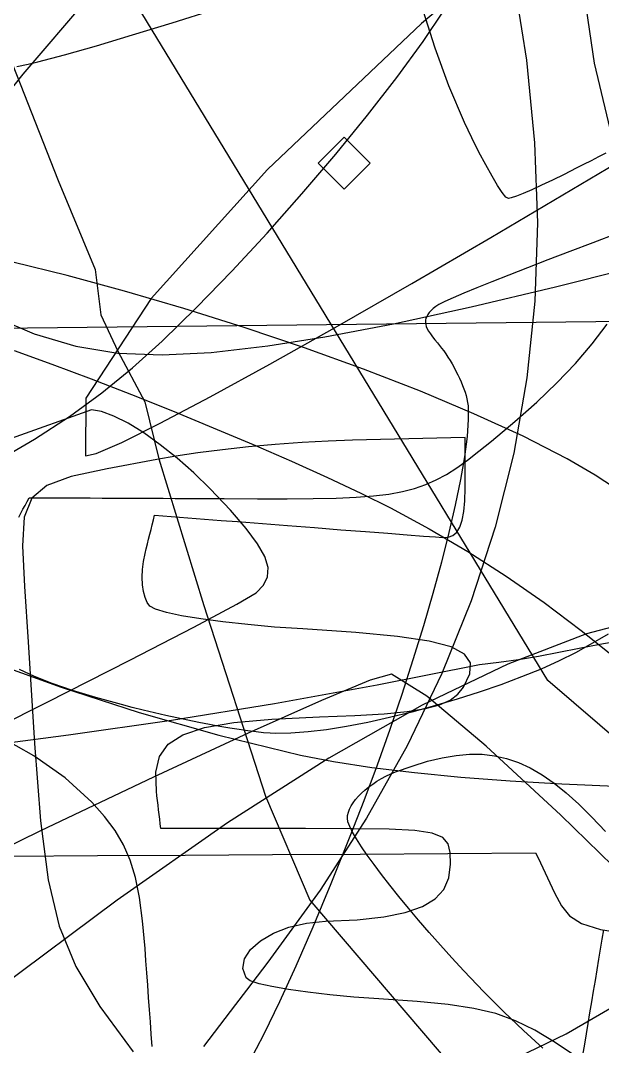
# Model space of a CAD drawing. Extents: x -75 to 75, y -75 to 75.
# Drawn here: x 22.84 to 34.61, y 3.79 to 24.55 of the extents above; entities that cross this region are included whole.
import ezdxf

# ---------------------------------------------------------------- set-up
doc = ezdxf.new("R2010")
doc.units = 0
for name, color, linetype in [('butterfly', 7, 'CONTINUOUS'), ('cat', 7, 'CONTINUOUS'), ('crown', 7, 'CONTINUOUS'), ('darth', 7, 'CONTINUOUS'), ('hellokitty', 7, 'CONTINUOUS'), ('ironman', 7, 'CONTINUOUS'), ('jackskellington', 7, 'CONTINUOUS'), ('m4', 7, 'CONTINUOUS'), ('nes', 7, 'CONTINUOUS'), ('skullbones', 7, 'CONTINUOUS'), ('star', 7, 'CONTINUOUS'), ('stormtrooper', 7, 'CONTINUOUS'), ('thundercats', 7, 'CONTINUOUS'), ('wolf', 7, 'CONTINUOUS')]:
    doc.layers.add(name, color=color, linetype=linetype)

msp = doc.modelspace()

# ---------------------------------------------------------------- linework, layer by layer
at = {"layer": 'butterfly', "color": 7}
for p, q in [((34.5334, 27.531297), (30.945788, 24.484028)), ((22.890268, 23.461943), (24.421195, 25.258511)), ((30.945788, 24.484028), (27.834002, 21.53044)), ((21.479224, 21.705691), (22.890268, 23.461943)), ((32.347222, 20.158428), (36.887136, 22.848353)), ((27.834002, 21.53044), (25.477792, 18.921118)), ((30.751207, 19.225528), (32.347222, 20.158428)), ((29.251238, 18.365016), (30.751207, 19.225528)), ((25.477792, 18.921118), (24.156908, 16.906635)), ((27.880941, 17.595023), (29.251238, 18.365016)), ((26.673931, 16.933689), (27.880941, 17.595023)), ((24.156908, 16.906635), (24.151097, 15.737578)), ((25.663825, 16.399143), (26.673931, 16.933689)), ((24.884239, 16.009524), (25.663825, 16.399143)), ((24.368791, 15.782956), (24.884239, 16.009524)), ((24.151097, 15.737578), (24.368791, 15.782956)), ((35.755323, 12.526222), (34.286853, 12.135541)), ((34.286853, 12.135541), (32.693599, 11.526099)), ((32.693599, 11.526099), (30.961313, 10.690389)), ((30.961313, 10.690389), (29.07575, 9.620916)), ((29.07575, 9.620916), (27.022657, 8.310172)), ((27.022657, 8.310172), (24.787792, 6.75066)), ((24.787792, 6.75066), (22.356908, 4.934867)), ((33.872794, 4.040691), (34.964982, 4.676727)), ((32.520151, 3.386664), (33.872794, 4.040691))]:
    msp.add_line(p, q, dxfattribs=at)
at = {"layer": 'cat', "color": 7}
for p, q in [((32.796353, 25.459018), (33.070693, 23.742368)), ((33.070693, 23.742368), (33.236532, 22.075287)), ((33.236532, 22.075287), (33.293696, 20.452489)), ((33.293696, 20.452489), (33.241894, 18.868644)), ((33.241894, 18.868644), (33.080971, 17.31844)), ((33.080971, 17.31844), (32.812855, 15.794945)), ((32.812855, 15.794945), (32.438238, 14.292131)), ((32.438238, 14.292131), (31.95508, 12.806104)), ((31.95508, 12.806104), (31.361295, 11.332955)), ((31.361295, 11.332955), (30.654839, 9.8688)), ((30.654839, 9.8688), (29.833655, 8.409717)), ((29.833655, 8.409717), (28.895678, 6.951816)), ((28.895678, 6.951816), (27.838839, 5.491192)), ((27.838839, 5.491192), (27.621988, 5.20711)), ((27.621988, 5.20711), (27.405134, 4.923017)), ((27.405134, 4.923017), (27.188283, 4.638935)), ((27.188283, 4.638935), (26.971435, 4.354841)), ((26.971435, 4.354841), (26.754581, 4.070759)), ((26.754581, 4.070759), (26.53773, 3.786666))]:
    msp.add_line(p, q, dxfattribs=at)
at = {"layer": 'crown', "color": 7}
for p, q in [((22.11133, 11.616374), (23.654973, 11.055347)), ((23.654973, 11.055347), (25.234881, 10.546077)), ((25.234881, 10.546077), (26.850628, 10.088804)), ((26.850628, 10.088804), (28.50178, 9.683778)), ((28.50178, 9.683778), (29.168863, 9.55202)), ((29.168863, 9.55202), (29.941015, 9.433746)), ((29.941015, 9.433746), (30.803556, 9.329268)), ((30.803556, 9.329268), (31.741801, 9.238894)), ((31.741801, 9.238894), (32.741066, 9.162931)), ((32.741066, 9.162931), (33.786662, 9.101695)), ((33.786662, 9.101695), (34.863905, 9.055484))]:
    msp.add_line(p, q, dxfattribs=at)
at = {"layer": 'darth', "color": 7}
for p, q in [((31.221482, 23.986044), (30.982937, 24.748225)), ((31.502367, 23.223324), (31.221482, 23.986044)), ((31.820327, 22.482943), (31.502367, 23.223324)), ((31.9673, 22.173859), (31.820327, 22.482943)), ((32.111115, 21.885506), (31.9673, 22.173859)), ((32.248213, 21.624203), (32.111115, 21.885506)), ((34.678476, 21.863002), (34.528404, 21.786441)), ((32.37497, 21.396254), (32.248213, 21.624203)), ((34.228261, 21.633318), (34.078189, 21.556757)), ((34.378333, 21.70988), (34.228261, 21.633318)), ((34.528404, 21.786441), (34.378333, 21.70988)), ((32.487749, 21.207976), (32.37497, 21.396254)), ((33.833514, 21.433722), (33.598479, 21.31894)), ((34.078189, 21.556757), (33.833514, 21.433722)), ((32.58292, 21.065679), (32.487749, 21.207976)), ((33.378713, 21.214924), (33.179845, 21.124189)), ((33.598479, 21.31894), (33.378713, 21.214924)), ((32.656853, 20.975673), (32.58292, 21.065679)), ((32.705912, 20.944267), (32.656853, 20.975673)), ((32.867315, 20.9926), (32.764908, 20.95677)), ((33.007503, 21.049242), (32.867315, 20.9926)), ((33.179845, 21.124189), (33.007503, 21.049242)), ((32.764908, 20.95677), (32.705912, 20.944267)), ((33.65914, 19.155963), (35.445096, 19.605862)), ((31.953756, 18.753912), (33.65914, 19.155963)), ((30.380844, 18.412373), (31.953756, 18.753912)), ((22.225126, 18.584345), (23.115198, 18.209328)), ((28.992299, 18.144007), (30.380844, 18.412373)), ((23.115198, 18.209328), (23.95792, 17.957981)), ((27.840021, 17.961483), (28.992299, 18.144007)), ((23.95792, 17.957981), (24.802527, 17.818916)), ((26.694342, 17.832059), (27.840021, 17.961483)), ((24.802527, 17.818916), (25.698256, 17.780739)), ((25.698256, 17.780739), (26.694342, 17.832059)), ((28.531656, 16.006806), (27.989451, 15.966869)), ((29.056928, 16.036397), (28.531656, 16.006806)), ((29.549042, 16.054064), (29.056928, 16.036397)), ((29.833965, 16.060838), (29.549042, 16.054064)), ((30.118888, 16.067611), (29.833965, 16.060838)), ((30.403811, 16.074384), (30.118888, 16.067611)), ((30.688734, 16.081158), (30.403811, 16.074384)), ((30.973657, 16.087931), (30.688734, 16.081158)), ((31.258581, 16.094704), (30.973657, 16.087931)), ((31.543504, 16.101478), (31.258581, 16.094704)), ((31.828427, 16.108251), (31.543504, 16.101478)), ((31.828427, 15.980029), (31.828427, 16.108251)), ((26.423527, 15.800855), (25.975877, 15.735396)), ((26.919158, 15.862308), (26.423527, 15.800855)), ((27.446542, 15.918177), (26.919158, 15.862308)), ((27.989451, 15.966869), (27.446542, 15.918177)), ((31.828427, 15.851804), (31.828427, 15.980029)), ((31.828427, 15.723582), (31.828427, 15.851804)), ((25.592436, 15.667522), (24.591953, 15.475689)), ((25.975877, 15.735396), (25.592436, 15.667522)), ((31.828427, 15.595357), (31.828427, 15.723582)), ((31.828427, 15.467135), (31.828427, 15.595357)), ((24.591953, 15.475689), (23.863134, 15.318537)), ((31.828427, 15.33891), (31.828427, 15.467135)), ((23.863134, 15.318537), (23.366608, 15.140206)), ((31.828427, 15.210688), (31.828427, 15.33891)), ((31.828427, 15.082464), (31.828427, 15.210688)), ((23.366608, 15.140206), (23.063006, 14.88484)), ((31.822415, 14.825241), (31.828427, 15.082464)), ((23.063006, 14.88484), (22.912956, 14.496584)), ((31.803789, 14.610063), (31.822415, 14.825241)), ((25.524612, 14.441749), (25.548937, 14.538664)), ((25.548937, 14.538664), (25.884697, 14.512389)), ((31.77161, 14.434891), (31.803789, 14.610063)), ((22.912956, 14.496584), (22.877089, 13.919578)), ((25.475963, 14.247921), (25.500288, 14.344836)), ((25.500288, 14.344836), (25.524612, 14.441749)), ((25.884697, 14.512389), (26.220456, 14.486114)), ((26.220456, 14.486114), (26.556215, 14.459839)), ((26.556215, 14.459839), (26.891975, 14.433564)), ((26.891975, 14.433564), (27.227734, 14.407289)), ((27.227734, 14.407289), (27.563494, 14.381014)), ((27.563494, 14.381014), (27.899253, 14.354739)), ((27.899253, 14.354739), (28.235013, 14.328465)), ((28.235013, 14.328465), (28.783847, 14.285626)), ((31.724941, 14.297677), (31.77161, 14.434891)), ((25.427313, 14.054091), (25.451638, 14.151006)), ((25.451638, 14.151006), (25.475963, 14.247921)), ((28.783847, 14.285626), (29.313762, 14.244441)), ((29.313762, 14.244441), (29.811878, 14.205907)), ((29.811878, 14.205907), (30.265319, 14.171004)), ((30.265319, 14.171004), (30.661204, 14.140725)), ((30.661204, 14.140725), (30.986657, 14.116058)), ((31.48869, 14.09334), (31.584415, 14.128945)), ((31.584415, 14.128945), (31.662855, 14.196376)), ((31.662855, 14.196376), (31.724941, 14.297677)), ((22.877089, 13.919578), (22.916034, 13.097967)), ((25.378664, 13.860264), (25.402989, 13.957179)), ((25.402989, 13.957179), (25.427313, 14.054091)), ((30.986657, 14.116058), (31.228798, 14.097996)), ((31.228798, 14.097996), (31.374752, 14.087526)), ((31.374752, 14.087526), (31.48869, 14.09334)), ((25.321228, 13.601627), (25.354339, 13.763348)), ((25.354339, 13.763348), (25.378664, 13.860264)), ((25.301893, 13.439199), (25.321228, 13.601627)), ((25.295932, 13.280446), (25.301893, 13.439199)), ((22.916034, 13.097967), (22.990421, 11.975894)), ((25.302943, 13.129748), (25.295932, 13.280446)), ((25.32252, 12.99149), (25.302943, 13.129748)), ((25.354263, 12.87005), (25.32252, 12.99149)), ((25.397768, 12.76981), (25.354263, 12.87005)), ((25.45263, 12.695151), (25.397768, 12.76981)), ((25.568583, 12.63291), (25.45263, 12.695151)), ((25.787172, 12.568256), (25.568583, 12.63291)), ((26.095718, 12.503077), (25.787172, 12.568256)), ((26.481542, 12.439255), (26.095718, 12.503077)), ((26.931964, 12.378682), (26.481542, 12.439255)), ((27.434305, 12.323242), (26.931964, 12.378682)), ((27.975885, 12.274821), (27.434305, 12.323242)), ((28.544023, 12.235304), (27.975885, 12.274821)), ((29.617354, 12.162457), (28.544023, 12.235304)), ((30.463213, 12.081837), (29.617354, 12.162457)), ((31.100096, 11.986771), (30.463213, 12.081837)), ((22.990421, 11.975894), (23.117947, 9.920001)), ((31.546509, 11.870577), (31.100096, 11.986771)), ((31.820948, 11.726582), (31.546509, 11.870577)), ((31.941914, 11.548102), (31.820948, 11.726582)), ((31.927916, 11.328465), (31.941914, 11.548102)), ((31.797442, 11.060992), (31.927916, 11.328465)), ((31.682941, 10.916082), (31.797442, 11.060992)), ((31.314785, 10.701082), (31.527061, 10.797153)), ((31.527061, 10.797153), (31.682941, 10.916082)), ((30.660978, 10.565017), (31.031095, 10.624747)), ((31.031095, 10.624747), (31.314785, 10.701082)), ((27.149319, 10.340416), (27.918905, 10.409555)), ((27.918905, 10.409555), (28.881886, 10.454228)), ((28.881886, 10.454228), (29.601389, 10.482882)), ((29.601389, 10.482882), (30.189413, 10.518769)), ((30.189413, 10.518769), (30.660978, 10.565017)), ((26.118367, 10.095958), (26.555136, 10.238616)), ((26.555136, 10.238616), (27.149319, 10.340416)), ((25.82102, 9.904253), (26.118367, 10.095958)), ((23.117947, 9.920001), (23.239673, 8.355655)), ((25.645103, 9.655302), (25.82102, 9.904253)), ((25.572628, 9.340912), (25.645103, 9.655302)), ((25.585601, 8.952893), (25.572628, 9.340912)), ((25.596614, 8.858168), (25.585601, 8.952893)), ((25.607626, 8.763446), (25.596614, 8.858168)), ((25.618638, 8.668721), (25.607626, 8.763446)), ((25.629651, 8.573996), (25.618638, 8.668721)), ((25.640663, 8.479271), (25.629651, 8.573996)), ((23.239673, 8.355655), (23.394189, 7.162109)), ((25.651675, 8.384548), (25.640663, 8.479271)), ((25.662688, 8.289823), (25.651675, 8.384548)), ((25.6737, 8.195098), (25.662688, 8.289823)), ((26.040052, 8.195098), (25.6737, 8.195098)), ((26.406404, 8.195098), (26.040052, 8.195098)), ((26.772757, 8.195098), (26.406404, 8.195098)), ((27.139109, 8.195098), (26.772757, 8.195098)), ((27.505461, 8.195098), (27.139109, 8.195098)), ((27.871814, 8.195098), (27.505461, 8.195098)), ((28.238165, 8.195098), (27.871814, 8.195098)), ((28.604518, 8.195098), (28.238165, 8.195098)), ((29.567793, 8.193687), (28.604518, 8.195098)), ((30.292839, 8.183499), (29.567793, 8.193687)), ((30.813494, 8.156377), (30.292839, 8.183499)), ((31.163599, 8.103991), (30.813494, 8.156377)), ((31.376995, 8.018043), (31.163599, 8.103991)), ((31.487525, 7.890228), (31.376995, 8.018043)), ((31.529026, 7.712233), (31.487525, 7.890228)), ((31.535347, 7.475756), (31.529026, 7.712233)), ((31.502596, 7.199794), (31.535347, 7.475756)), ((23.394189, 7.162109), (23.620085, 6.218623)), ((31.400482, 6.966678), (31.502596, 7.199794)), ((31.22321, 6.773759), (31.400482, 6.966678)), ((30.964988, 6.618391), (31.22321, 6.773759)), ((30.182529, 6.409704), (30.620027, 6.497921)), ((30.620027, 6.497921), (30.964988, 6.618391)), ((28.265366, 6.198768), (28.621135, 6.282456)), ((28.621135, 6.282456), (29.006763, 6.31943)), ((29.006763, 6.31943), (29.646705, 6.351089)), ((29.646705, 6.351089), (30.182529, 6.409704)), ((23.620085, 6.218623), (23.955952, 5.404454)), ((27.689159, 5.923898), (27.950893, 6.076532)), ((27.950893, 6.076532), (28.265366, 6.198768)), ((27.491602, 5.74903), (27.689159, 5.923898)), ((27.369663, 5.56008), (27.491602, 5.74903)), ((23.955952, 5.404454), (24.440379, 4.598859)), ((27.334783, 5.365211), (27.369663, 5.56008)), ((27.398402, 5.172575), (27.334783, 5.365211)), ((27.482738, 5.116311), (27.398402, 5.172575)), ((27.66107, 5.057606), (27.482738, 5.116311)), ((27.92237, 4.998187), (27.66107, 5.057606)), ((28.255606, 4.939784), (27.92237, 4.998187)), ((28.649755, 4.884126), (28.255606, 4.939784)), ((29.093784, 4.832943), (28.649755, 4.884126)), ((29.576663, 4.787968), (29.093784, 4.832943)), ((30.087367, 4.750923), (29.576663, 4.787968)), ((24.440379, 4.598859), (25.111957, 3.681095)), ((30.861347, 4.697118), (30.087367, 4.750923)), ((31.490604, 4.635997), (30.861347, 4.697118)), ((32.009049, 4.557499), (31.490604, 4.635997)), ((32.450588, 4.451556), (32.009049, 4.557499)), ((32.849126, 4.308102), (32.450588, 4.451556)), ((33.23857, 4.117072), (32.849126, 4.308102)), ((33.65283, 3.868397), (33.23857, 4.117072)), ((34.125812, 3.552015), (33.65283, 3.868397))]:
    msp.add_line(p, q, dxfattribs=at)
at = {"layer": 'hellokitty', "color": 7}
for p, q in [((34.399525, 18.002284), (34.706879, 18.400643)), ((34.060065, 17.607892), (34.399525, 18.002284)), ((33.687487, 17.215657), (34.060065, 17.607892)), ((33.280785, 16.823769), (33.687487, 17.215657)), ((32.838952, 16.430411), (33.280785, 16.823769)), ((32.360974, 16.03377), (32.838952, 16.430411)), ((32.106481, 15.830863), (32.360974, 16.03377)), ((31.875205, 15.652713), (32.106481, 15.830863)), ((31.659788, 15.497739), (31.875205, 15.652713)), ((31.247077, 15.251001), (31.452865, 15.364361)), ((31.452865, 15.364361), (31.659788, 15.497739)), ((30.809449, 15.078007), (31.035058, 15.156076)), ((31.035058, 15.156076), (31.247077, 15.251001)), ((29.977461, 14.929146), (30.288013, 14.966123)), ((30.288013, 14.966123), (30.562889, 15.015216)), ((30.562889, 15.015216), (30.809449, 15.078007)), ((22.926869, 14.734766), (22.969034, 14.813063)), ((22.969034, 14.813063), (23.011199, 14.89136)), ((23.011199, 14.89136), (23.257539, 14.890231)), ((23.257539, 14.890231), (23.503879, 14.889102)), ((23.503879, 14.889102), (23.750219, 14.887973)), ((23.750219, 14.887973), (23.996559, 14.886844)), ((23.996559, 14.886844), (24.242899, 14.885715)), ((24.242899, 14.885715), (24.489239, 14.884586)), ((24.489239, 14.884586), (24.735579, 14.883457)), ((24.735579, 14.883457), (24.981919, 14.882328)), ((24.981919, 14.882328), (25.228259, 14.8812)), ((25.228259, 14.8812), (25.474599, 14.880071)), ((25.474599, 14.880071), (25.720939, 14.878942)), ((25.720939, 14.878942), (25.967279, 14.877813)), ((25.967279, 14.877813), (26.213619, 14.876684)), ((26.213619, 14.876684), (26.459959, 14.875555)), ((26.459959, 14.875555), (26.706299, 14.874426)), ((26.706299, 14.874426), (26.952639, 14.873297)), ((26.952639, 14.873297), (27.63186, 14.870757)), ((27.63186, 14.870757), (28.231231, 14.870839)), ((28.231231, 14.870839), (28.758114, 14.875129)), ((28.758114, 14.875129), (29.219872, 14.885233)), ((29.219872, 14.885233), (29.623868, 14.902702)), ((29.623868, 14.902702), (29.977461, 14.929146)), ((22.800372, 14.499878), (22.842538, 14.578172)), ((22.842538, 14.578172), (22.884703, 14.656469)), ((22.884703, 14.656469), (22.926869, 14.734766)), ((34.723397, 12.129536), (34.54667, 12.030267)), ((34.357708, 11.917892), (34.066635, 11.753545)), ((34.54667, 12.030267), (34.357708, 11.917892)), ((34.066635, 11.753545), (33.735055, 11.588674)), ((33.368609, 11.424869), (32.972951, 11.263734)), ((33.735055, 11.588674), (33.368609, 11.424869)), ((23.120516, 11.271117), (22.813242, 11.41226)), ((23.478992, 11.131863), (23.120516, 11.271117)), ((32.972951, 11.263734), (32.553721, 11.106864)), ((23.890336, 10.992575), (23.478992, 11.131863)), ((32.553721, 11.106864), (32.11657, 10.955855)), ((24.356211, 10.851337), (23.890336, 10.992575)), ((24.878283, 10.706221), (24.356211, 10.851337)), ((31.667142, 10.812309), (31.211085, 10.677819)), ((32.11657, 10.955855), (31.667142, 10.812309)), ((24.878336, 10.706436), (24.878283, 10.706221)), ((24.878336, 10.706433), (24.878336, 10.706436)), ((24.878336, 10.706436), (24.878336, 10.706436)), ((24.878336, 10.706436), (24.878336, 10.706436)), ((24.878336, 10.706436), (24.878336, 10.706436)), ((24.878336, 10.70643), (24.878336, 10.706433)), ((24.878336, 10.706433), (24.878336, 10.706433)), ((24.878336, 10.706433), (24.878336, 10.706433)), ((24.878336, 10.706433), (24.878336, 10.706433)), ((24.878336, 10.706433), (24.878336, 10.706433)), ((24.878336, 10.706433), (24.878336, 10.706433)), ((24.878336, 10.706433), (24.878336, 10.706433)), ((24.878336, 10.706433), (24.878336, 10.706433)), ((25.097043, 10.64908), (24.878336, 10.70643)), ((24.878336, 10.70643), (24.878336, 10.70643)), ((24.878336, 10.70643), (24.878336, 10.70643)), ((24.878336, 10.70643), (24.878336, 10.70643)), ((25.32009, 10.593081), (25.097043, 10.64908)), ((25.545874, 10.538739), (25.32009, 10.593081)), ((31.211085, 10.677819), (30.754049, 10.553982)), ((25.772795, 10.48635), (25.545874, 10.538739)), ((25.999251, 10.436217), (25.772795, 10.48635)), ((26.223641, 10.38864), (25.999251, 10.436217)), ((26.444364, 10.343921), (26.223641, 10.38864)), ((30.301675, 10.4424), (29.859616, 10.344669)), ((30.754049, 10.553982), (30.301675, 10.4424)), ((26.659818, 10.302359), (26.444364, 10.343921)), ((26.868403, 10.264256), (26.659818, 10.302359)), ((27.068516, 10.229915), (26.868403, 10.264256)), ((27.258557, 10.19963), (27.068516, 10.229915)), ((27.436924, 10.173722), (27.258557, 10.19963)), ((27.602017, 10.15247), (27.436924, 10.173722)), ((29.029017, 10.197146), (28.651773, 10.150551)), ((29.433514, 10.262385), (29.029017, 10.197146)), ((29.859616, 10.344669), (29.433514, 10.262385)), ((27.752233, 10.136186), (27.602017, 10.15247)), ((27.885971, 10.125151), (27.752233, 10.136186)), ((28.001631, 10.119676), (27.885971, 10.125151)), ((28.307428, 10.124192), (28.001631, 10.119676)), ((28.651773, 10.150551), (28.307428, 10.124192)), ((30.757616, 9.461184), (31.070832, 9.557241)), ((31.070832, 9.557241), (31.36701, 9.629679)), ((31.36701, 9.629679), (31.648349, 9.677877)), ((31.648349, 9.677877), (31.917059, 9.701217)), ((31.917059, 9.701217), (32.17534, 9.698959)), ((32.17534, 9.698959), (32.425397, 9.670677)), ((32.425397, 9.670677), (32.669432, 9.61565)), ((32.669432, 9.61565), (32.909648, 9.533252)), ((30.425159, 9.342134), (30.757616, 9.461184)), ((32.909648, 9.533252), (33.148253, 9.422861)), ((33.148253, 9.422861), (33.387448, 9.28385)), ((29.960511, 9.096812), (30.045855, 9.153206)), ((30.045855, 9.153206), (30.135494, 9.206413)), ((30.135494, 9.206413), (30.228924, 9.25596)), ((30.228924, 9.25596), (30.325647, 9.301359)), ((30.325647, 9.301359), (30.425159, 9.342134)), ((33.387448, 9.28385), (33.629433, 9.115592)), ((29.735238, 8.913348), (29.804701, 8.976402)), ((29.804701, 8.976402), (29.879959, 9.037718)), ((29.879959, 9.037718), (29.960511, 9.096812)), ((33.629433, 9.115592), (33.876417, 8.917463)), ((29.566636, 8.718553), (29.615706, 8.783944)), ((29.615706, 8.783944), (29.672074, 8.849035)), ((29.672074, 8.849035), (29.735238, 8.913348)), ((33.876417, 8.917463), (34.130604, 8.68884)), ((29.45336, 8.463647), (29.468233, 8.525414)), ((29.468233, 8.525414), (29.492392, 8.58881)), ((29.492392, 8.58881), (29.525364, 8.653348)), ((29.525364, 8.653348), (29.566636, 8.718553)), ((34.130604, 8.68884), (34.394194, 8.429092)), ((29.44828, 8.403988), (29.45336, 8.463647)), ((29.4605, 8.333195), (29.44828, 8.403988)), ((29.496343, 8.238767), (29.4605, 8.333195)), ((34.394194, 8.429092), (34.669391, 8.137598)), ((29.554605, 8.122277), (29.496343, 8.238767)), ((29.634081, 7.985311), (29.554605, 8.122277)), ((29.733565, 7.829451), (29.634081, 7.985311)), ((29.851844, 7.656277), (29.733565, 7.829451)), ((29.987714, 7.467369), (29.851844, 7.656277)), ((30.13997, 7.26431), (29.987714, 7.467369)), ((30.307401, 7.048678), (30.13997, 7.26431)), ((30.488803, 6.822056), (30.307401, 7.048678)), ((30.682966, 6.586028), (30.488803, 6.822056)), ((30.888683, 6.342168), (30.682966, 6.586028)), ((31.10475, 6.092066), (30.888683, 6.342168)), ((31.329957, 5.837295), (31.10475, 6.092066)), ((31.563096, 5.57944), (31.329957, 5.837295)), ((31.802962, 5.320084), (31.563096, 5.57944)), ((32.210279, 4.893152), (31.802962, 5.320084)), ((32.611723, 4.489758), (32.210279, 4.893152)), ((33.00835, 4.10917), (32.611723, 4.489758)), ((33.401214, 3.75066), (33.00835, 4.10917))]:
    msp.add_line(p, q, dxfattribs=at)
at = {"layer": 'ironman', "color": 7}
for p, q in [((33.725488, 11.763818), (34.139313, 11.844012)), ((34.139313, 11.844012), (34.555201, 11.924786)), ((34.555201, 11.924786), (34.971654, 12.002762)), ((32.90997, 11.618677), (33.31521, 11.687579)), ((33.31521, 11.687579), (33.725488, 11.763818)), ((30.04991, 11.102967), (32.120572, 11.516383)), ((32.120572, 11.516383), (32.511261, 11.560485)), ((32.511261, 11.560485), (32.90997, 11.618677)), ((27.973683, 10.728277), (30.04991, 11.102967)), ((25.892325, 10.391112), (27.973683, 10.728277)), ((23.806269, 10.09026), (25.892325, 10.391112)), ((21.715951, 9.824522), (23.806269, 10.09026))]:
    msp.add_line(p, q, dxfattribs=at)
at = {"layer": 'jackskellington', "color": 7}
for p, q in [((30.981382, 24.121604), (31.408229, 24.759412)), ((30.45162, 23.396688), (30.981382, 24.121604)), ((29.857339, 22.631129), (30.45162, 23.396688)), ((29.212182, 21.840591), (29.857339, 22.631129)), ((28.529796, 21.040731), (29.212182, 21.840591)), ((27.823825, 20.247209), (28.529796, 21.040731)), ((27.107919, 19.475693), (27.823825, 20.247209)), ((26.39572, 18.741839), (27.107919, 19.475693)), ((25.700877, 18.061311), (26.39572, 18.741839)), ((25.101172, 17.516977), (25.700877, 18.061311)), ((24.482637, 17.0115), (25.101172, 17.516977)), ((23.827337, 16.53387), (24.482637, 17.0115)), ((23.117339, 16.073089), (23.827337, 16.53387)), ((22.334706, 15.618152), (23.117339, 16.073089))]:
    msp.add_line(p, q, dxfattribs=at)
at = {"layer": 'm4', "color": 7}
for p, q in [((29.710123, 7.681448), (31.483481, 7.692116)), ((31.483481, 7.692116), (33.256835, 7.702784)), ((33.256835, 7.702784), (33.304946, 7.602138)), ((22.616701, 7.638748), (24.390057, 7.649416)), ((24.390057, 7.649416), (26.163413, 7.660084)), ((26.163413, 7.660084), (27.936768, 7.67078)), ((27.936768, 7.67078), (29.710123, 7.681448)), ((33.304946, 7.602138), (33.353056, 7.501489)), ((33.353056, 7.501489), (33.401167, 7.400843)), ((33.401167, 7.400843), (33.449277, 7.300197)), ((33.449277, 7.300197), (33.497387, 7.199551)), ((33.497387, 7.199551), (33.545498, 7.098902)), ((33.545498, 7.098902), (33.593608, 6.998256)), ((33.593608, 6.998256), (33.641719, 6.89761)), ((33.641719, 6.89761), (33.778342, 6.63262)), ((33.778342, 6.63262), (33.939951, 6.429276)), ((33.939951, 6.429276), (34.184435, 6.274858)), ((34.184435, 6.274858), (34.569682, 6.156647)), ((34.569682, 6.156647), (35.153583, 6.061924))]:
    msp.add_line(p, q, dxfattribs=at)
at = {"layer": 'nes', "color": 7}
for p, q in [((24.274233, 16.670474), (22.644482, 16.089212)), ((24.476472, 16.637872), (24.274233, 16.670474)), ((24.726229, 16.544434), (24.476472, 16.637872)), ((25.013669, 16.396713), (24.726229, 16.544434)), ((25.328957, 16.20126), (25.013669, 16.396713)), ((25.662259, 15.964622), (25.328957, 16.20126)), ((26.003741, 15.693356), (25.662259, 15.964622)), ((26.343568, 15.394014), (26.003741, 15.693356)), ((26.671905, 15.073142), (26.343568, 15.394014)), ((27.082112, 14.637712), (26.671905, 15.073142)), ((27.400403, 14.26946), (27.082112, 14.637712)), ((27.630745, 13.959405), (27.400403, 14.26946)), ((27.777108, 13.698561), (27.630745, 13.959405)), ((27.843458, 13.477954), (27.777108, 13.698561)), ((27.751992, 13.121519), (27.833764, 13.2886)), ((27.833764, 13.2886), (27.843458, 13.477954)), ((27.60211, 12.96773), (27.751992, 13.121519)), ((27.214573, 12.73692), (27.60211, 12.96773)), ((26.343858, 12.27271), (27.214573, 12.73692)), ((25.04543, 11.603053), (26.343858, 12.27271)), ((23.374756, 10.755909), (25.04543, 11.603053)), ((30.343142, 11.319027), (29.912087, 11.196221)), ((31.054029, 10.877996), (30.343142, 11.319027)), ((29.912087, 11.196221), (28.92261, 10.78786)), ((32.258051, 9.864635), (31.054029, 10.877996)), ((21.387303, 9.759233), (23.374756, 10.755909)), ((28.92261, 10.78786), (27.43836, 10.123895)), ((27.43836, 10.123895), (25.522995, 9.234269)), ((33.767525, 8.467186), (32.258051, 9.864635)), ((25.522995, 9.234269), (23.240169, 8.148927)), ((35.394779, 6.873895), (33.767525, 8.467186)), ((23.240169, 8.148927), (20.653536, 6.897816))]:
    msp.add_line(p, q, dxfattribs=at)
at = {"layer": 'skullbones', "color": 7}
for p, q in [((23.106202, 9.671287), (22.382542, 10.072965)), ((23.736461, 9.22399), (23.106202, 9.671287)), ((24.276728, 8.729754), (23.736461, 9.22399)), ((24.535642, 8.441619), (24.276728, 8.729754)), ((24.748237, 8.1599), (24.535642, 8.441619)), ((24.919941, 7.869707), (24.748237, 8.1599)), ((25.056179, 7.556142), (24.919941, 7.869707)), ((25.162379, 7.204312), (25.056179, 7.556142)), ((25.243968, 6.79932), (25.162379, 7.204312)), ((25.306371, 6.326276), (25.243968, 6.79932)), ((25.355017, 5.770285), (25.306371, 6.326276)), ((25.372955, 5.522316), (25.355017, 5.770285)), ((25.390891, 5.274347), (25.372955, 5.522316)), ((25.408826, 5.026378), (25.390891, 5.274347)), ((25.426764, 4.778409), (25.408826, 5.026378)), ((25.444699, 4.53044), (25.426764, 4.778409)), ((25.462637, 4.282471), (25.444699, 4.53044)), ((25.480572, 4.034502), (25.462637, 4.282471)), ((25.498511, 3.786533), (25.480572, 4.034502))]:
    msp.add_line(p, q, dxfattribs=at)
at = {"layer": 'star', "color": 7}
msp.add_line((17.871219, 18.275577), (75.004095, 18.891137), dxfattribs=at)
at = {"layer": 'stormtrooper', "color": 7}
for p, q in [((25.902811, 24.50215), (26.761996, 24.773701)), ((25.100954, 24.255434), (25.902811, 24.50215)), ((24.370826, 24.038422), (25.100954, 24.255434)), ((23.726826, 23.855985), (24.370826, 24.038422)), ((22.760595, 23.617919), (22.990437, 23.667542)), ((22.990437, 23.667542), (23.183355, 23.712994)), ((23.183355, 23.712994), (23.726826, 23.855985)), ((34.909054, 20.23537), (34.416365, 20.050373)), ((34.416365, 20.050373), (33.947645, 19.872799)), ((33.947645, 19.872799), (33.505885, 19.703804)), ((33.094066, 19.544552), (32.715177, 19.396205)), ((33.505885, 19.703804), (33.094066, 19.544552)), ((32.715177, 19.396205), (32.372204, 19.259925)), ((32.068132, 19.136871), (31.805948, 19.028207)), ((32.372204, 19.259925), (32.068132, 19.136871)), ((31.588634, 18.935096), (31.419182, 18.858696)), ((31.805948, 19.028207), (31.588634, 18.935096)), ((31.185262, 18.718299), (31.141667, 18.677526)), ((31.235797, 18.76068), (31.185262, 18.718299)), ((31.300575, 18.800168), (31.235797, 18.76068)), ((31.419182, 18.858696), (31.300575, 18.800168)), ((31.0286, 18.482014), (31.027189, 18.441433)), ((31.037152, 18.521502), (31.0286, 18.482014)), ((31.052759, 18.560347), (31.037152, 18.521502)), ((31.075393, 18.599), (31.052759, 18.560347)), ((31.105038, 18.63791), (31.075393, 18.599)), ((31.141667, 18.677526), (31.105038, 18.63791)), ((31.027189, 18.441433), (31.032806, 18.399306)), ((31.032806, 18.399306), (31.045534, 18.355186)), ((31.045534, 18.355186), (31.065402, 18.308625)), ((31.065402, 18.308625), (31.092467, 18.259168)), ((31.092467, 18.259168), (31.126704, 18.206367)), ((31.126704, 18.206367), (31.168151, 18.149773)), ((31.168151, 18.149773), (31.216834, 18.088935)), ((31.216834, 18.088935), (31.272771, 18.023403)), ((31.272771, 18.023403), (31.313913, 17.974352)), ((31.313913, 17.974352), (31.355795, 17.920462)), ((31.355795, 17.920462), (31.398117, 17.862276)), ((31.398117, 17.862276), (31.440583, 17.800334)), ((31.440583, 17.800334), (31.482894, 17.735183)), ((31.482894, 17.735183), (31.524753, 17.667368)), ((31.524753, 17.667368), (31.565861, 17.59743)), ((31.565861, 17.59743), (31.605926, 17.525915)), ((31.605926, 17.525915), (31.644644, 17.453367)), ((31.644644, 17.453367), (31.681719, 17.380331)), ((31.681719, 17.380331), (31.716856, 17.307348)), ((31.716856, 17.307348), (31.749757, 17.234967)), ((31.749757, 17.234967), (31.780124, 17.163725)), ((31.780124, 17.163725), (31.807669, 17.094172)), ((31.807669, 17.094172), (31.832082, 17.026848)), ((31.832082, 17.026848), (31.853051, 16.962301)), ((31.853051, 16.962301), (31.888994, 16.753922)), ((31.888994, 16.753922), (31.893877, 16.473757)), ((31.893877, 16.473757), (31.869154, 16.127205)), ((31.869154, 16.127205), (31.816218, 15.719668)), ((31.816218, 15.719668), (31.736501, 15.256547)), ((31.736501, 15.256547), (31.631433, 14.743238)), ((31.631433, 14.743238), (31.502435, 14.185152)), ((31.502435, 14.185152), (31.350932, 13.587682)), ((31.350932, 13.587682), (31.178348, 12.95623)), ((31.178348, 12.95623), (30.986106, 12.296199)), ((30.986106, 12.296199), (30.775633, 11.612993)), ((30.775633, 11.612993), (30.548351, 10.912007)), ((30.548351, 10.912007), (30.305688, 10.198645)), ((30.305688, 10.198645), (30.049064, 9.478306)), ((30.049064, 9.478306), (29.779908, 8.756396)), ((29.779908, 8.756396), (29.499639, 8.038313)), ((29.499639, 8.038313), (29.111245, 7.07705)), ((29.111245, 7.07705), (28.747793, 6.203527)), ((28.747793, 6.203527), (28.404566, 5.410637)), ((34.605657, 5.958126), (34.637924, 6.149162)), ((34.571977, 5.758507), (34.605657, 5.958126)), ((34.537142, 5.551884), (34.571977, 5.758507)), ((28.404566, 5.410637), (28.076842, 4.691281)), ((34.501424, 5.339845), (34.537142, 5.551884)), ((34.465088, 5.123965), (34.501424, 5.339845)), ((34.428402, 4.905824), (34.465088, 5.123965)), ((34.391631, 4.687008), (34.428402, 4.905824)), ((28.076842, 4.691281), (27.759906, 4.038346)), ((34.355041, 4.469093), (34.391631, 4.687008)), ((34.3189, 4.253665), (34.355041, 4.469093)), ((34.283472, 4.042303), (34.3189, 4.253665)), ((27.759906, 4.038346), (27.449037, 3.444725)), ((34.249024, 3.836585), (34.283472, 4.042303)), ((34.153929, 3.29379), (34.249024, 3.836585))]:
    msp.add_line(p, q, dxfattribs=at)
at = {"layer": 'thundercats', "color": 7}
for p, q in [((23.777118, 19.387035), (22.679581, 19.656126)), ((24.937221, 19.073258), (23.777118, 19.387035)), ((26.13843, 18.72085), (24.937221, 19.073258)), ((27.359288, 18.335862), (26.13843, 18.72085)), ((28.578333, 17.924351), (27.359288, 18.335862)), ((22.709721, 17.871745), (23.468807, 17.594986)), ((29.774109, 17.492368), (28.578333, 17.924351)), ((23.468807, 17.594986), (24.264602, 17.2951)), ((30.925155, 17.045971), (29.774109, 17.492368)), ((24.264602, 17.2951), (25.083522, 16.977284)), ((32.010014, 16.591212), (30.925155, 17.045971)), ((25.083522, 16.977284), (25.911983, 16.646734)), ((25.911983, 16.646734), (26.736404, 16.308646)), ((33.007224, 16.134145), (32.010014, 16.591212)), ((26.736404, 16.308646), (27.5432, 15.968218)), ((33.895329, 15.680825), (33.007224, 16.134145)), ((27.5432, 15.968218), (28.318787, 15.630646)), ((28.318787, 15.630646), (29.049582, 15.301124)), ((34.461371, 15.350177), (33.895329, 15.680825)), ((29.049582, 15.301124), (29.722005, 14.984851)), ((35.071146, 14.952204), (34.461371, 15.350177)), ((29.722005, 14.984851), (30.322469, 14.687019)), ((30.322469, 14.687019), (31.10631, 14.264267)), ((31.10631, 14.264267), (31.887612, 13.801491)), ((31.887612, 13.801491), (32.662811, 13.302056)), ((32.662811, 13.302056), (33.42835, 12.769328)), ((33.42835, 12.769328), (34.180667, 12.20667)), ((34.180667, 12.20667), (34.916206, 11.617449))]:
    msp.add_line(p, q, dxfattribs=at)
at = {"layer": 'wolf', "color": 7}
for p, q in [((33.786247, 28.180623), (34.437924, 23.684811)), ((33.500393, 11.195756), (24.880351, 25.381105)), ((22.285267, 24.642411), (23.597767, 21.309305)), ((34.437924, 23.684811), (36.216443, 16.221916)), ((29.384704, 22.186426), (28.858424, 21.660146)), ((29.910984, 21.660146), (29.384704, 22.186426)), ((28.858424, 21.660146), (29.384704, 21.133864)), ((29.384704, 21.133864), (29.910984, 21.660146)), ((23.597767, 21.309305), (24.349096, 19.511792)), ((24.349096, 19.511792), (24.458632, 18.592219)), ((24.458632, 18.592219), (24.803434, 17.857055)), ((24.803434, 17.857055), (25.349876, 16.829388)), ((25.349876, 16.829388), (25.635694, 15.678105)), ((25.635694, 15.678105), (26.542324, 12.713391)), ((26.542324, 12.713391), (27.795083, 8.854003)), ((39.083618, 6.398017), (33.500393, 11.195756)), ((27.795083, 8.854003), (28.689579, 6.748882)), ((28.689579, 6.748882), (33.198522, 1.479135))]:
    msp.add_line(p, q, dxfattribs=at)

doc.saveas('drawing.dxf')
